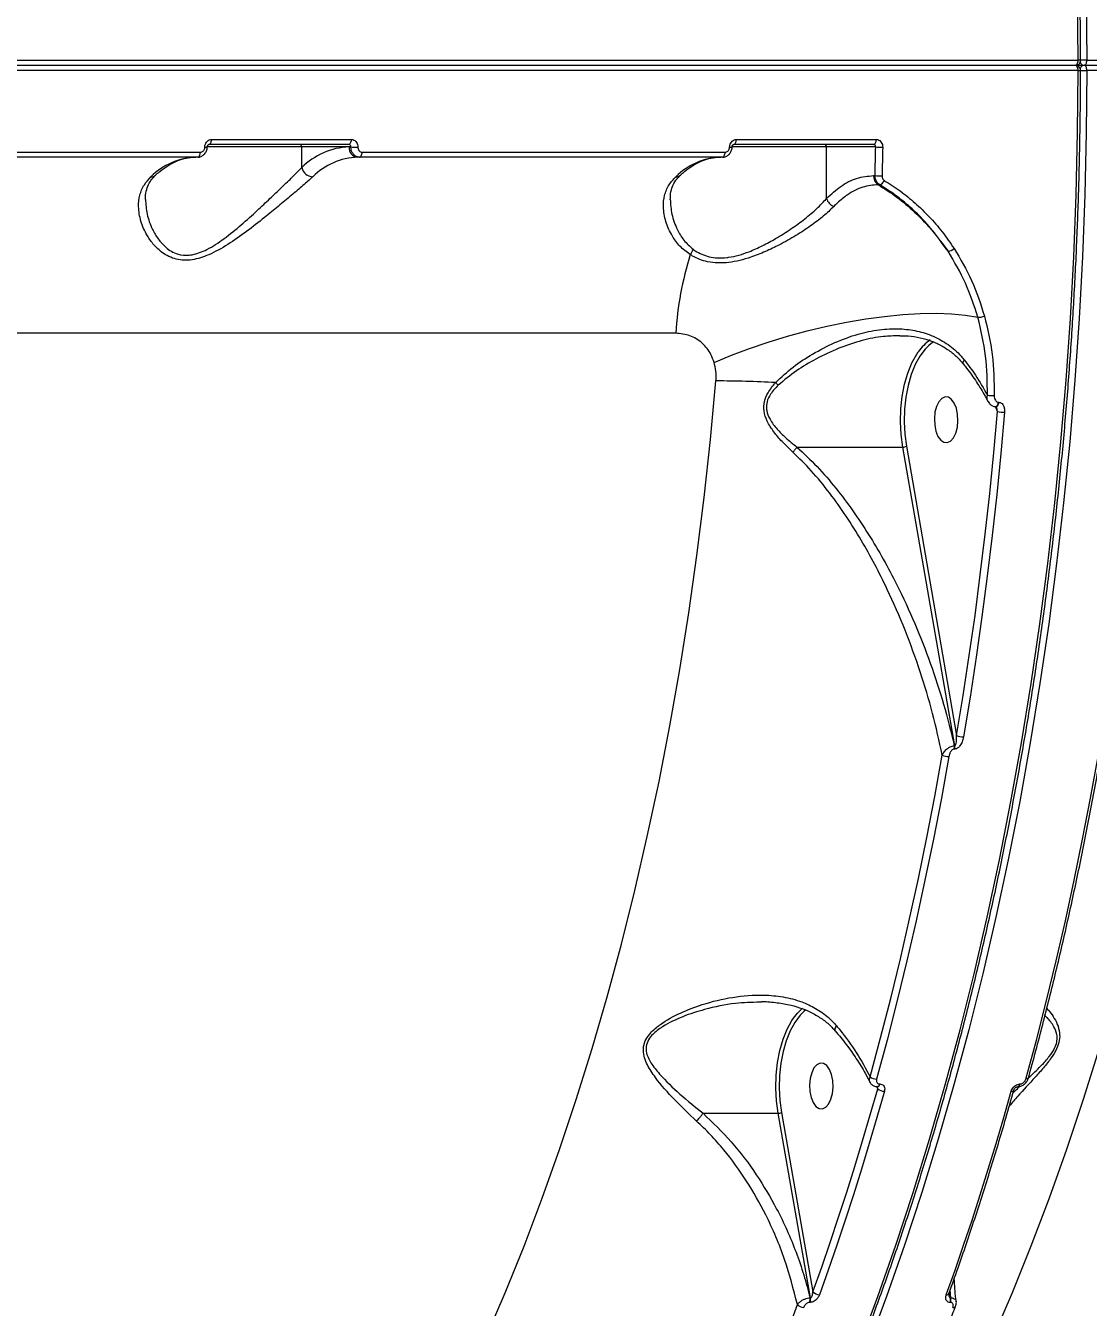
# Model space of a CAD drawing. Header units: millimetres. Extents: x -7735 to 7893, y -6545 to 6034.
# Drawn here: x 3726 to 3934.3, y 22.8 to 273.9 of the extents above; entities that cross this region are included whole.
import ezdxf

# ---------------------------------------------------------------- set-up
doc = ezdxf.new("R2010")
doc.units = ezdxf.units.MM
for name, color, linetype in [('DIKOM_ОБЪЕКТ', 7, 'Continuous'), ('DIKOM_РАЗМЕР_ЗОНА', 7, 'Continuous'), ('DIKOM_РАЗМЕР_ОБЪЕКТА', 7, 'Continuous')]:
    doc.layers.add(name, color=color, linetype=linetype)
doc.styles.add('style1', font='arial.ttf', dxfattribs={"width": 0.8})
doc.dimstyles.new('1-50', dxfattribs={"dimtxt": 300, "dimasz": 200, "dimexe": 100, "dimexo": 0, "dimgap": 100, "dimtad": 1, "dimtxsty": 'style1', "dimcen": 200, "dimclrd": 7, "dimclre": 7, "dimclrt": 7, "dimadec": 1, "dimazin": 2, "dimtfac": 1, "dimtmove": 0, "dimatfit": 2, "dimfxl": 0, "dimlwd": 25, "dimlwe": 18, "dimarcsym": 0})

# ---------------------------------------------------------------- blocks, each defined once
blk = doc.blocks.new('*D0')
at = {"layer": 'Defpoints', "color": 0, "transparency": 16777216}
for p in [(5893.22, 882.1), (-4595.74, 266.13), (5893.22, -5840.17)]:
    blk.add_point(p, dxfattribs=at)
at = {"layer": 'DIKOM_РАЗМЕР_ОБЪЕКТА', "color": 7, "lineweight": 18, "transparency": 16777216}
for p, q in [((5893.22, 882.1), (5893.22, -5940.17)), ((-4595.74, 266.13), (-4595.74, -5940.17))]:
    blk.add_line(p, q, dxfattribs=at)
at = {"layer": 'DIKOM_РАЗМЕР_ОБЪЕКТА', "color": 7, "lineweight": 25, "transparency": 16777216}
blk.add_line((-4395.74, -5840.17), (5693.22, -5840.17), dxfattribs=at)
at = {"layer": 'DIKOM_РАЗМЕР_ОБЪЕКТА', "color": 7, "transparency": 16777216}
for points in [[(-4395.74, -5806.84), (-4395.74, -5873.51), (-4595.74, -5840.17)], [(5693.22, -5806.84), (5693.22, -5873.51), (5893.22, -5840.17)]]:
    blk.add_solid(points, dxfattribs=at)
at = {"layer": 'DIKOM_РАЗМЕР_ОБЪЕКТА', "color": 7, "transparency": 16777216, "insert": (648.74, -5587), "char_height": 300, "attachment_point": 5, "style": 'style1'}
blk.add_mtext('10450', dxfattribs=at)
blk = doc.blocks.new('*D3')
at = {"layer": 'Defpoints', "color": 0, "transparency": 16777216}
for p in [(-6112.56, 266.13), (7893.22, 266.13), (7893.22, -6445.11)]:
    blk.add_point(p, dxfattribs=at)
at = {"layer": 'DIKOM_РАЗМЕР_ЗОНА', "color": 7, "lineweight": 18, "transparency": 16777216}
for p, q in [((-6112.56, 266.13), (-6112.56, -6545.11)), ((7893.22, 266.13), (7893.22, -6545.11))]:
    blk.add_line(p, q, dxfattribs=at)
at = {"layer": 'DIKOM_РАЗМЕР_ЗОНА', "color": 7, "lineweight": 25, "transparency": 16777216}
blk.add_line((-5912.56, -6445.11), (7693.22, -6445.11), dxfattribs=at)
at = {"layer": 'DIKOM_РАЗМЕР_ЗОНА', "color": 7, "transparency": 16777216}
for points in [[(-5912.56, -6411.77), (-5912.56, -6478.44), (-6112.56, -6445.11)], [(7693.22, -6411.77), (7693.22, -6478.44), (7893.22, -6445.11)]]:
    blk.add_solid(points, dxfattribs=at)
at = {"layer": 'DIKOM_РАЗМЕР_ЗОНА', "color": 7, "transparency": 16777216, "insert": (890.33, -6191.83), "char_height": 300, "attachment_point": 5, "style": 'style1'}
blk.add_mtext('13950', dxfattribs=at)

msp = doc.modelspace()

# ---------------------------------------------------------------- linework, layer by layer
at = {"layer": 'DIKOM_ОБЪЕКТ', "color": 7, "linetype": 'Continuous', "lineweight": 15}
for p, q in [((3517.446, 267.128), (3932.315, 267.128)), ((3934.029, 267.128), (4348.898, 267.128)), ((3516.931, 266.125), (3931.8, 266.125)), ((3932.315, 265.123), (3517.446, 265.123)), ((3931.8, 266.125), (3933.514, 266.125)), ((3933.514, 266.125), (4348.383, 266.125)), ((4348.898, 265.123), (3934.029, 265.123)), ((3762.467, 251.591), (3789.896, 251.591)), ((3865.327, 251.591), (3892.756, 251.591)), ((3689.13, 249.085), (3760.275, 249.085)), ((3780.153, 250.125), (3761.595, 250.125)), ((3789.381, 250.625), (3761.952, 250.625)), ((3780.153, 246.075), (3780.153, 250.125)), ((3789.422, 250.125), (3780.153, 250.125)), ((3789.782, 250.125), (3789.422, 250.125)), ((3791.99, 249.085), (3863.135, 249.085)), ((3883.013, 250.125), (3864.455, 250.125)), ((3892.241, 250.625), (3864.812, 250.625)), ((3883.013, 240.023), (3883.013, 250.125)), ((3892.642, 250.125), (3883.013, 250.125)), ((3759.761, 248.125), (3688.616, 248.125)), ((3791.476, 248.125), (3791.136, 248.125)), ((3862.621, 248.125), (3791.476, 248.125)), ((3892.204, 244.512), (3892.512, 244.512)), ((3893.427, 242.728), (3893.143, 242.728)), ((3853.446, 213.623), (3553.438, 213.623)), ((3897.396, 213.11), (3897.198, 213.102)), ((3916.526, 198.312), (3916.103, 199.285)), ((3916.694, 200.106), (3916.769, 200.106)), ((3877.204, 191.313), (3897.989, 191.313)), ((3908.156, 132.783), (3897.989, 191.313)), ((3898.661, 191.473), (3908.502, 134.825)), ((3908.052, 132.783), (3908.156, 132.783)), ((3908.156, 132.145), (3908.052, 132.145)), ((3870.26, 82.556), (3869.918, 82.54)), ((3878.981, 81.025), (3878.586, 80.701)), ((3893.048, 65.582), (3892.853, 66.028)), ((3892.986, 65.995), (3893.014, 65.995)), ((3893.439, 66.52), (3893.467, 66.52)), ((3920.444, 65.995), (3920.472, 65.995)), ((3920.897, 66.52), (3920.925, 66.52)), ((3858.809, 60.773), (3873.518, 60.773)), ((3879.859, 24.618), (3873.518, 60.773)), ((3874.19, 60.934), (3880.35, 25.814)), ((3907.095, 25.724), (3907.289, 24.618)), ((3907.377, 24.618), (3907.26, 26.189)), ((3879.792, 23.719), (3879.704, 23.719)), ((3879.771, 24.618), (3879.859, 24.618)), ((3907.31, 23.719), (3907.222, 23.719)), ((3907.289, 24.618), (3907.377, 24.618))]:
    msp.add_line(p, q, dxfattribs=at)
at = {"layer": 'DIKOM_ОБЪЕКТ', "color": 7, "linetype": 'Continuous', "lineweight": 15, "flags": 128}
for points in [[(3932.315, 267.128), (3932.209, 279.315)], [(3933.923, 279.315), (3934.029, 267.128)], [(3931.8, 266.125), (3931.9, 266.145), (3931.997, 266.202), (3932.086, 266.294), (3932.164, 266.419), (3932.228, 266.571), (3932.276, 266.744), (3932.305, 266.932), (3932.315, 267.128)], [(3933.514, 266.125), (3933.615, 266.145), (3933.711, 266.202), (3933.8, 266.294), (3933.879, 266.419), (3933.943, 266.571), (3933.99, 266.744), (3934.019, 266.932), (3934.029, 267.128)], [(3889.391, 15.006), (3893.071, 24.881), (3896.602, 34.959), (3899.981, 45.232), (3903.205, 55.691), (3906.271, 66.328), (3909.178, 77.132), (3911.921, 88.096), (3914.499, 99.21), (3916.91, 110.464), (3919.152, 121.849), (3921.223, 133.356), (3923.12, 144.975), (3924.844, 156.695), (3926.392, 168.508), (3927.762, 180.403), (3928.954, 192.371), (3929.966, 204.4), (3930.799, 216.481), (3931.45, 228.605), (3931.92, 240.759), (3932.209, 252.936), (3932.315, 265.123)], [(3934.029, 265.123), (3933.923, 252.936), (3933.635, 240.759), (3933.165, 228.605), (3932.513, 216.481), (3931.681, 204.4), (3930.668, 192.371), (3929.476, 180.403), (3928.106, 168.508), (3926.558, 156.695), (3924.835, 144.975), (3922.937, 133.356), (3920.866, 121.849), (3918.624, 110.464), (3916.213, 99.21), (3913.635, 88.096), (3910.892, 77.132), (3907.986, 66.328), (3904.92, 55.691), (3901.696, 45.232), (3898.317, 34.959), (3894.786, 24.881), (3891.106, 15.006)], [(3932.315, 265.123), (3932.305, 265.318), (3932.276, 265.506), (3932.228, 265.68), (3932.164, 265.832), (3932.086, 265.956), (3931.997, 266.049), (3931.9, 266.106), (3931.8, 266.125)], [(3934.029, 265.123), (3934.019, 265.318), (3933.99, 265.506), (3933.943, 265.68), (3933.879, 265.832), (3933.8, 265.956), (3933.711, 266.049), (3933.615, 266.106), (3933.514, 266.125)], [(3761.952, 250.625), (3762.05, 250.644), (3762.145, 250.698), (3762.233, 250.787), (3762.31, 250.906), (3762.374, 251.052), (3762.422, 251.219), (3762.454, 251.401), (3762.467, 251.591)], [(3789.381, 250.625), (3789.479, 250.644), (3789.574, 250.698), (3789.662, 250.787), (3789.739, 250.906), (3789.803, 251.052), (3789.852, 251.219), (3789.883, 251.401), (3789.896, 251.591)], [(3864.812, 250.625), (3864.91, 250.644), (3865.005, 250.698), (3865.092, 250.787), (3865.17, 250.906), (3865.234, 251.052), (3865.283, 251.219), (3865.314, 251.401), (3865.327, 251.591)], [(3892.241, 250.625), (3892.34, 250.644), (3892.434, 250.698), (3892.522, 250.787), (3892.599, 250.906), (3892.663, 251.052), (3892.712, 251.219), (3892.743, 251.401), (3892.756, 251.591)], [(3759.761, 248.125), (3759.858, 248.144), (3759.953, 248.198), (3760.04, 248.285), (3760.117, 248.404), (3760.181, 248.549), (3760.23, 248.715), (3760.262, 248.896), (3760.275, 249.085)], [(3791.476, 248.125), (3791.573, 248.144), (3791.668, 248.198), (3791.755, 248.285), (3791.832, 248.404), (3791.897, 248.549), (3791.945, 248.715), (3791.977, 248.896), (3791.99, 249.085)], [(3862.621, 248.125), (3862.719, 248.144), (3862.813, 248.198), (3862.9, 248.285), (3862.977, 248.404), (3863.041, 248.549), (3863.09, 248.715), (3863.122, 248.896), (3863.135, 249.085)], [(3892.512, 244.512), (3892.53, 245.214), (3892.548, 245.915), (3892.565, 246.617), (3892.582, 247.318), (3892.598, 248.02), (3892.613, 248.722), (3892.628, 249.423), (3892.642, 250.125)], [(3894.014, 250.087), (3893.999, 249.384), (3893.985, 248.68), (3893.969, 247.977), (3893.953, 247.273), (3893.937, 246.57), (3893.919, 245.867), (3893.902, 245.164), (3893.883, 244.461)], [(3860.98, 207.919), (3864.361, 209.326), (3867.909, 210.659), (3871.59, 211.904), (3875.367, 213.05), (3879.204, 214.085), (3883.061, 214.999), (3886.901, 215.782), (3890.687, 216.428), (3894.38, 216.93), (3897.944, 217.283), (3901.345, 217.483), (3904.548, 217.529), (3907.522, 217.419), (3910.238, 217.156), (3912.668, 216.741)], [(3903.056, 211.241), (3902.334, 210.521), (3901.294, 209.139), (3900.375, 207.465), (3899.598, 205.539), (3898.982, 203.405), (3898.54, 201.114), (3898.283, 198.719), (3898.218, 196.275), (3898.344, 193.841), (3898.661, 191.473)], [(3904, 211.939), (3903.47, 211.579), (3903.056, 211.241)], [(3897.989, 191.313), (3897.662, 193.756), (3897.531, 196.266), (3897.599, 198.786), (3897.864, 201.256), (3898.32, 203.618), (3898.956, 205.819), (3899.758, 207.805), (3900.706, 209.531), (3901.001, 209.971)], [(3816.173, 16.642), (3820.023, 25.58), (3823.73, 34.743), (3827.291, 44.12), (3830.704, 53.704), (3833.965, 63.486), (3837.07, 73.456), (3840.018, 83.605), (3842.804, 93.925), (3845.427, 104.404), (3847.884, 115.034), (3850.174, 125.804), (3852.293, 136.705), (3854.239, 147.727), (3856.012, 158.858), (3857.609, 170.09), (3859.029, 181.41), (3860.271, 192.81), (3861.332, 204.278)], [(3904.448, 194.416), (3904.856, 193.409), (3905.394, 192.666), (3906.017, 192.247), (3906.676, 192.186), (3907.317, 192.488), (3907.888, 193.129), (3908.344, 194.056), (3908.646, 195.194), (3908.771, 196.452), (3908.708, 197.727), (3908.463, 198.916), (3908.055, 199.923), (3907.518, 200.666), (3906.894, 201.085), (3906.235, 201.146), (3905.594, 200.844), (3905.023, 200.203), (3904.568, 199.276), (3904.266, 198.138), (3904.141, 196.88), (3904.203, 195.605), (3904.448, 194.416)], [(3916.187, 199.263), (3916.323, 199.3), (3916.457, 199.414), (3916.569, 199.597), (3916.651, 199.834), (3916.694, 200.106)], [(3908.502, 134.825), (3909.783, 142.617), (3910.985, 150.456), (3912.109, 158.34), (3913.153, 166.264), (3914.117, 174.227), (3915.001, 182.224), (3915.804, 190.254), (3916.526, 198.312)], [(3917.892, 198.15), (3917.168, 190.072), (3916.362, 182.024), (3915.477, 174.007), (3914.51, 166.026), (3913.464, 158.082), (3912.338, 150.18), (3911.132, 142.322), (3909.848, 134.511)], [(3891.553, 67.931), (3893.609, 75.552), (3895.583, 83.254), (3897.475, 91.034), (3899.286, 98.887), (3901.012, 106.81), (3902.654, 114.801), (3904.212, 122.855), (3905.684, 130.97)], [(3906.99, 130.671), (3905.515, 122.538), (3903.954, 114.466), (3902.308, 106.458), (3900.578, 98.517), (3898.764, 90.646), (3896.867, 82.85), (3894.889, 75.131), (3892.829, 67.492)], [(3922.075, 67.492), (3924.135, 75.131), (3926.114, 82.85), (3928.01, 90.646), (3929.824, 98.517), (3931.555, 106.458), (3933.201, 114.466), (3934.762, 122.538), (3936.237, 130.671)], [(3878.586, 80.701), (3877.864, 79.981), (3876.824, 78.599), (3875.905, 76.925), (3875.128, 74.999), (3874.511, 72.866), (3874.069, 70.575), (3873.812, 68.179), (3873.747, 65.736), (3873.873, 63.302), (3874.19, 60.934)], [(3876.53, 79.431), (3877.307, 80.415), (3878.283, 81.352)], [(3873.518, 60.773), (3873.191, 63.215), (3873.061, 65.725), (3873.128, 68.245), (3873.394, 70.715), (3873.849, 73.078), (3874.485, 75.278), (3875.287, 77.264), (3876.235, 78.99), (3876.53, 79.431)], [(3936.416, 73.456), (3933.31, 63.486), (3930.05, 53.704), (3926.637, 44.12), (3923.075, 34.743), (3919.368, 25.58), (3915.519, 16.642), (3911.53, 7.935), (3907.407, -0.531), (3903.154, -8.749), (3898.772, -16.711), (3894.268, -24.41), (3889.645, -31.839), (3884.907, -38.991), (3880.06, -45.859), (3875.107, -52.436), (3870.052, -58.717), (3864.902, -64.696), (3860.338, -69.656)], [(3879.978, 63.875), (3880.385, 62.868), (3880.923, 62.126), (3881.546, 61.707), (3882.205, 61.646), (3882.846, 61.948), (3883.418, 62.588), (3883.873, 63.515), (3884.175, 64.654), (3884.3, 65.911), (3884.237, 67.186), (3883.992, 68.375), (3883.584, 69.382), (3883.047, 70.125), (3882.423, 70.544), (3881.764, 70.605), (3881.123, 70.303), (3880.552, 69.663), (3880.097, 68.736), (3879.795, 67.597), (3879.67, 66.339), (3879.732, 65.064), (3879.978, 63.875)], [(3880.35, 25.814), (3882.061, 30.631), (3883.738, 35.494), (3885.379, 40.402), (3886.985, 45.353), (3888.555, 50.348), (3890.089, 55.386), (3891.587, 60.464), (3893.048, 65.582)], [(3922.585, 67.699), (3922.58, 67.685), (3922.537, 67.619), (3922.462, 67.565), (3922.357, 67.525), (3922.227, 67.5), (3922.075, 67.492)], [(3894.357, 65.104), (3892.893, 59.973), (3891.392, 54.883), (3889.854, 49.834), (3888.28, 44.827), (3886.67, 39.863), (3885.025, 34.943), (3883.345, 30.069), (3881.629, 25.24)], [(3906.487, 25.24), (3908.203, 30.069), (3909.883, 34.943), (3911.528, 39.863), (3913.138, 44.827), (3914.712, 49.834), (3916.249, 54.883), (3917.751, 59.973), (3919.215, 65.104)]]:
    msp.add_lwpolyline(points, dxfattribs=at)
at = {"layer": 'DIKOM_ОБЪЕКТ', "color": 7, "linetype": 'Continuous', "lineweight": 15}
for centre, radius, start, end in [((3931.8, 267.125), 1, 270, 0.07043), ((3932.469, 230.231), 36.897, 89.48614, 90.23921), ((3933.554, 266.993), 0.869, 196.88273, 267.35476), ((3934.013, -137.712), 404.84, 89.99771, 90.17172), ((3931.8, 265.125), 1, 16.56023, 90), ((3932.461, 305.279), 40.157, 269.79136, 270.48329), ((3933.993, 639.323), 374.2, 269.7954, 270.00552), ((3933.554, 265.258), 0.869, 92.64726, 163.11526), ((3931.8, 265.125), 1, 359.92957, 16.56023), ((3761.303, 252.531), 2.449, 266.48811, 277.86191), ((3779.686, 250.159), 0.468, 355.93056, 85.25515), ((3789.92, 236.356), 13.779, 92.07305, 135.13931), ((3791.29, 249.993), 1.874, 175.93821, 265.27029), ((3791.105, 273.002), 22.915, 266.68997, 270.12194), ((3864.162, 252.548), 2.465, 266.52197, 277.82591), ((3882.546, 250.158), 0.469, 355.95851, 85.2587), ((3893.965, 272.996), 22.909, 266.68954, 270.12238), ((3759.895, 235.013), 13.121, 92.07153, 135.14175), ((3791.61, 235.012), 13.122, 92.07173, 135.14042), ((3862.755, 235.012), 13.122, 92.07173, 135.14042), ((3750.63, 245.581), 1.314, 268.4399, 311.70137), ((3782.461, 246.638), 2.375, 193.71532, 266.34058), ((3853.49, 245.581), 1.314, 268.4399, 311.70137), ((3894.259, 244.455), 2.056, 178.40849, 237.13952), ((3893.835, 261.438), 16.977, 265.53049, 270.16415), ((3893.097, 243.987), 1.302, 284.68989, 341.13934), ((3885.435, 240.75), 2.528, 196.70234, 246.18841), ((3920.818, 209.162), 67.519, 162.88507, 176.21141), ((3854.061, 230.943), 2.936, 319.37095, 342.83516), ((3906.666, 231.569), 1.893, 274.7982, 314.91044), ((3912.806, 219.443), 2.706, 267.06874, 295.29737), ((3908.131, 205.211), 8.573, 124.12614, 146.26773), ((3860.905, -23.547), 227.825, 86.94608, 89.89246), ((3848.955, 179.604), 34.251, 44.10153, 45.31028), ((3915.495, 206.195), 4.796, 258.57848, 274.5477), ((3915.924, 200.029), 0.848, 295.62035, 5.19998), ((3917.847, 203.615), 5.465, 256.01409, 270.46785), ((3898.005, 192.741), 1.428, 269.35825, 297.37228), ((3909.816, 137.422), 2.911, 243.16364, 270.63102), ((3906.977, 133.617), 2.946, 243.96427, 270.26231), ((3906.186, 132.464), 1.893, 350.28945, 9.71055), ((3906.29, 132.464), 1.893, 350.28945, 9.71055), ((3892.832, 69.576), 2.084, 232.15673, 269.91323), ((3892.844, 66.575), 0.598, 284.14374, 354.69763), ((3892.879, 66.572), 0.59, 282.55094, 354.97545), ((3894.347, 67.105), 2.002, 229.5402, 270.30189), ((3919.308, 65.606), 0.511, 259.51822, 324.86703), ((3920.306, 66.573), 0.593, 283.12884, 354.87684), ((3920.33, 66.575), 0.597, 283.91774, 354.74528), ((3873.533, 62.191), 1.419, 269.37822, 297.58491), ((3881.635, 26.965), 1.725, 221.87883, 269.81211), ((3906.567, 25.754), 0.52, 261.13319, 327.464), ((3450.608, 177.49), 453.689, 330.98856, 340.13035), ((3878.55, 24.505), 1.752, 223.90534, 269.38784), ((3877.991, 24.298), 1.808, 341.29865, 10.18255), ((3878.081, 24.298), 1.807, 341.30278, 10.20862), ((3905.51, 24.298), 1.807, 341.30278, 10.20862), ((3905.597, 24.298), 1.808, 341.29865, 10.18255), ((3907.854, 23.274), 0.527, 261.65022, 327.17772)]:
    msp.add_arc(centre, radius, start, end, dxfattribs=at)
for points, knots in [([(3932.8, 267.127), (3932.793, 269.147), (3932.772, 275.006), (3932.614, 284.701), (3932.272, 296.2), (3931.765, 307.676), (3931.097, 319.121), (3930.266, 330.527), (3929.276, 341.883), (3928.124, 353.183), (3926.814, 364.418), (3925.345, 375.578), (3923.719, 386.657), (3921.937, 397.645), (3920, 408.534), (3917.909, 419.316), (3915.667, 429.983), (3913.275, 440.528), (3910.735, 450.941), (3908.048, 461.215), (3905.217, 471.343), (3902.243, 481.316), (3899.13, 491.129), (3895.878, 500.772), (3892.491, 510.238), (3888.972, 519.522), (3885.322, 528.615), (3881.544, 537.511), (3877.642, 546.203), (3873.618, 554.685), (3869.475, 562.95), (3865.216, 570.992), (3860.845, 578.805), (3856.364, 586.383), (3851.777, 593.721), (3847.087, 600.812), (3842.298, 607.651), (3837.414, 614.234), (3832.437, 620.555), (3827.372, 626.609), (3822.223, 632.392), (3816.993, 637.9), (3811.686, 643.127), (3806.306, 648.07), (3800.858, 652.726), (3795.346, 657.09), (3789.773, 661.16), (3784.143, 664.931), (3778.463, 668.406), (3772.734, 671.558), (3768.115, 673.896), (3765.394, 675.073), (3764.612, 675.412)], [0, 0, 0, 0, 0.010755, 0.031188, 0.0516215, 0.072055, 0.0924886, 0.1129222, 0.1333561, 0.15379, 0.1742241, 0.1946586, 0.2150931, 0.2355279, 0.2559631, 0.2763985, 0.2968344, 0.3172704, 0.337707, 0.358144, 0.3785814, 0.3990193, 0.4194576, 0.4398964, 0.460336, 0.4807759, 0.5012165, 0.5216576, 0.5420995, 0.5625418, 0.5829848, 0.6034283, 0.6238724, 0.644317, 0.6647621, 0.6852074, 0.705653, 0.7260987, 0.7465444, 0.7669897, 0.7874344, 0.807878, 0.8283206, 0.8487614, 0.8692003, 0.8896364, 0.9100692, 0.9304985, 0.9509233, 0.9713432, 0.9917581, 1, 1, 1, 1]), ([(3764.476, -143.228), (3765.034, -142.99), (3767.531, -141.925), (3771.928, -139.724), (3777.661, -136.62), (3783.344, -133.188), (3788.978, -129.462), (3794.557, -125.436), (3800.076, -121.116), (3805.531, -116.503), (3810.919, -111.602), (3816.236, -106.417), (3821.476, -100.951), (3826.636, -95.208), (3831.713, -89.193), (3836.702, -82.912), (3841.599, -76.367), (3846.402, -69.565), (3851.106, -62.51), (3855.708, -55.208), (3860.204, -47.664), (3864.591, -39.885), (3868.867, -31.876), (3873.026, -23.643), (3877.068, -15.192), (3880.988, -6.529), (3884.784, 2.338), (3888.452, 11.403), (3891.991, 20.66), (3895.397, 30.101), (3898.669, 39.719), (3901.802, 49.507), (3904.796, 59.458), (3907.648, 69.564), (3910.356, 79.818), (3912.918, 90.212), (3915.331, 100.738), (3917.595, 111.388), (3919.708, 122.154), (3921.666, 133.029), (3923.472, 144.003), (3925.12, 155.069), (3926.612, 166.218), (3927.945, 177.443), (3929.12, 188.734), (3930.134, 200.083), (3930.987, 211.482), (3931.679, 222.922), (3932.209, 234.394), (3932.574, 245.89), (3932.763, 256.137), (3932.789, 262.55), (3932.8, 265.124)], [0, 0, 0, 0, 0.0058768, 0.0262676, 0.0466644, 0.067067, 0.0874749, 0.1078876, 0.128305, 0.148726, 0.1691503, 0.1895772, 0.2100064, 0.2304375, 0.2508696, 0.271303, 0.2917369, 0.3121714, 0.332606, 0.3530406, 0.3734749, 0.393909, 0.4143429, 0.4347759, 0.4552087, 0.4756411, 0.4960729, 0.516504, 0.5369346, 0.5573646, 0.5777942, 0.5982231, 0.6186517, 0.6390796, 0.6595072, 0.6799344, 0.700361, 0.7207873, 0.7412133, 0.7616388, 0.7820642, 0.8024891, 0.8229139, 0.8433384, 0.8637627, 0.8841868, 0.9046108, 0.9250347, 0.9454585, 0.9658821, 0.9863058, 1, 1, 1, 1]), ([(3761.153, 250.087), (3761.161, 250.198), (3761.182, 250.478), (3761.344, 250.901), (3761.642, 251.282), (3762.032, 251.541), (3762.322, 251.574), (3762.467, 251.591)], [0, 0, 0, 0, 0.1418337, 0.3566896, 0.5713514, 0.7856887, 1, 1, 1, 1]), ([(3789.896, 251.591), (3789.99, 251.583), (3790.229, 251.565), (3790.587, 251.385), (3790.907, 251.045), (3791.121, 250.594), (3791.142, 250.256), (3791.153, 250.087)], [0, 0, 0, 0, 0.1406422, 0.3551237, 0.5699021, 0.7848835, 1, 1, 1, 1]), ([(3864.013, 250.087), (3864.021, 250.198), (3864.042, 250.478), (3864.205, 250.9), (3864.502, 251.282), (3864.892, 251.541), (3865.182, 251.574), (3865.327, 251.591)], [0, 0, 0, 0, 0.1418396, 0.3567476, 0.5713428, 0.7857659, 1, 1, 1, 1]), ([(3892.756, 251.591), (3892.85, 251.583), (3893.089, 251.565), (3893.447, 251.385), (3893.767, 251.045), (3893.981, 250.594), (3894.003, 250.256), (3894.014, 250.087)], [0, 0, 0, 0, 0.1406339, 0.3551275, 0.5698931, 0.7849022, 1, 1, 1, 1]), ([(3759.794, 248.144), (3759.846, 248.14), (3760.117, 248.117), (3760.599, 248.303), (3761.145, 248.715), (3761.506, 249.327), (3761.667, 249.829), (3761.633, 250.091), (3761.631, 250.107)], [0, 0, 0, 0, 0.0530898, 0.2781788, 0.5037515, 0.737534, 0.9841298, 1, 1, 1, 1]), ([(3760.275, 249.085), (3760.372, 249.096), (3760.565, 249.118), (3760.825, 249.291), (3761.024, 249.545), (3761.133, 249.827), (3761.147, 250.013), (3761.153, 250.087)], [0, 0, 0, 0, 0.2142065, 0.4286083, 0.6431704, 0.8580666, 1, 1, 1, 1]), ([(3761.642, 250.105), (3761.642, 250.136), (3761.642, 250.222), (3761.682, 250.36), (3761.751, 250.49), (3761.832, 250.578), (3761.912, 250.623), (3761.938, 250.627), (3761.954, 250.625), (3761.955, 250.625)], [0, 0, 0, 0, 0.0835413, 0.2335026, 0.3871872, 0.5495828, 0.7301835, 0.9908112, 1, 1, 1, 1]), ([(3789.782, 250.125), (3789.78, 250.182), (3789.777, 250.294), (3789.712, 250.444), (3789.609, 250.557), (3789.492, 250.617), (3789.413, 250.623), (3789.381, 250.625)], [0, 0, 0, 0, 0.2154811, 0.4306723, 0.6452782, 0.8595185, 1, 1, 1, 1]), ([(3791.476, 248.125), (3791.35, 248.135), (3791.032, 248.159), (3790.553, 248.398), (3790.122, 248.851), (3789.832, 249.45), (3789.798, 249.9), (3789.782, 250.125)], [0, 0, 0, 0, 0.1407387, 0.3554572, 0.5702849, 0.7851458, 1, 1, 1, 1]), ([(3791.153, 250.087), (3791.161, 249.974), (3791.175, 249.749), (3791.317, 249.448), (3791.53, 249.222), (3791.769, 249.102), (3791.927, 249.09), (3791.99, 249.085)], [0, 0, 0, 0, 0.2151648, 0.4301489, 0.6450048, 0.8595357, 1, 1, 1, 1]), ([(3862.654, 248.144), (3862.706, 248.14), (3862.977, 248.117), (3863.459, 248.303), (3864.005, 248.715), (3864.366, 249.327), (3864.526, 249.829), (3864.493, 250.091), (3864.491, 250.107)], [0, 0, 0, 0, 0.0530931, 0.2781226, 0.50377, 0.7375254, 0.984138, 1, 1, 1, 1]), ([(3863.135, 249.085), (3863.232, 249.096), (3863.425, 249.118), (3863.685, 249.291), (3863.884, 249.545), (3863.993, 249.827), (3864.007, 250.013), (3864.013, 250.087)], [0, 0, 0, 0, 0.2143028, 0.4285942, 0.6431616, 0.8580631, 1, 1, 1, 1]), ([(3864.502, 250.105), (3864.502, 250.136), (3864.502, 250.222), (3864.542, 250.36), (3864.611, 250.49), (3864.692, 250.578), (3864.772, 250.623), (3864.8, 250.627), (3864.814, 250.625), (3864.814, 250.625)], [0, 0, 0, 0, 0.0835348, 0.2335366, 0.3872093, 0.5495011, 0.7300879, 0.9907381, 1, 1, 1, 1]), ([(3892.642, 250.125), (3892.64, 250.182), (3892.637, 250.294), (3892.572, 250.444), (3892.469, 250.557), (3892.352, 250.617), (3892.273, 250.623), (3892.241, 250.625)], [0, 0, 0, 0, 0.215474, 0.4305805, 0.6453351, 0.859541, 1, 1, 1, 1]), ([(3751.507, 244.604), (3751.776, 244.843), (3752.562, 245.54), (3753.89, 246.479), (3755.487, 247.324), (3757.104, 247.878), (3758.416, 248.102), (3759.191, 248.12), (3759.421, 248.125)], [0, 0, 0, 0, 0.1033931, 0.3019121, 0.5017445, 0.7047509, 0.9124574, 1, 1, 1, 1]), ([(3854.367, 244.604), (3854.636, 244.843), (3855.422, 245.54), (3856.75, 246.479), (3858.347, 247.324), (3859.964, 247.878), (3861.276, 248.102), (3862.051, 248.12), (3862.281, 248.125)], [0, 0, 0, 0, 0.1033925, 0.3019101, 0.5017413, 0.7047526, 0.9124579, 1, 1, 1, 1]), ([(3782.309, 244.268), (3781.691, 243.712), (3780.455, 242.601), (3778.123, 240.624), (3775.582, 238.502), (3772.654, 236.126), (3769.366, 233.545), (3765.729, 230.987), (3762.148, 228.952), (3759.189, 228), (3757.058, 227.882), (3755.512, 228.094), (3754.096, 228.617), (3752.572, 229.538), (3751.107, 230.917), (3749.625, 233.018), (3748.515, 235.571), (3748.069, 238.289), (3748.335, 240.697), (3749.12, 242.686), (3750.13, 243.769), (3750.594, 244.268)], [0, 0, 0, 0, 0.0554753, 0.1110228, 0.1664971, 0.2220073, 0.2900221, 0.3579637, 0.4226766, 0.4774051, 0.5052454, 0.5330938, 0.562711, 0.5923742, 0.6404293, 0.6885822, 0.7603252, 0.8320615, 0.8909993, 0.9498665, 1, 1, 1, 1]), ([(3749.523, 239.837), (3749.518, 239.887), (3749.471, 240.463), (3749.65, 241.456), (3750.065, 242.733), (3750.678, 243.765), (3751.259, 244.341), (3751.519, 244.6)], [0, 0, 0, 0, 0.026094, 0.2985445, 0.570515, 0.8073998, 1, 1, 1, 1]), ([(3749.523, 239.837), (3749.584, 238.879), (3749.707, 236.927), (3750.673, 234.284), (3751.947, 232.075), (3753.229, 230.626), (3754.583, 229.648), (3756.065, 228.996), (3757.505, 228.853), (3758.952, 229.045), (3760.14, 229.375), (3762.277, 230.319), (3765.049, 232.164), (3768.318, 234.837), (3771.29, 237.537), (3773.949, 240.022), (3776.271, 242.244), (3778.417, 244.317), (3779.575, 245.489), (3780.153, 246.075)], [0, 0, 0, 0, 0.0848992, 0.1730653, 0.2309173, 0.2886275, 0.3230671, 0.3574263, 0.4073205, 0.4206132, 0.4522229, 0.4839027, 0.5607561, 0.6437095, 0.7267744, 0.7952569, 0.863697, 0.9318937, 1, 1, 1, 1]), ([(3856.289, 229.032), (3855.582, 229.554), (3854.165, 230.601), (3852.57, 232.877), (3851.395, 235.492), (3850.933, 238.217), (3851.179, 240.634), (3851.956, 242.652), (3852.978, 243.754), (3853.454, 244.268)], [0, 0, 0, 0, 0.1281516, 0.2567396, 0.4268175, 0.5968776, 0.7373114, 0.8775725, 1, 1, 1, 1]), ([(3852.394, 239.784), (3852.4, 240.197), (3852.415, 241.114), (3852.77, 242.384), (3853.398, 243.529), (3853.949, 244.26), (3854.344, 244.573), (3854.377, 244.6)], [0, 0, 0, 0, 0.2204966, 0.4894623, 0.7558634, 0.9789938, 1, 1, 1, 1]), ([(3883.013, 240.023), (3883.928, 240.869), (3885.812, 242.612), (3888.924, 244.186), (3891.1, 244.403), (3892.204, 244.512)], [0, 0, 0, 0, 0.317514, 0.6539178, 1, 1, 1, 1]), ([(3893.427, 242.728), (3893.383, 242.756), (3893.171, 242.891), (3892.848, 243.239), (3892.56, 243.836), (3892.528, 244.287), (3892.512, 244.512)], [0, 0, 0, 0, 0.0806307, 0.3870213, 0.6935654, 1, 1, 1, 1]), ([(3893.883, 244.461), (3893.89, 244.348), (3893.903, 244.122), (3894.043, 243.823), (3894.202, 243.648), (3894.307, 243.581), (3894.329, 243.567)], [0, 0, 0, 0, 0.3066961, 0.6132772, 0.9194867, 1, 1, 1, 1]), ([(3893.143, 242.728), (3892.122, 242.632), (3890.05, 242.437), (3887.373, 241.03), (3885.511, 239.548), (3884.659, 238.685), (3884.414, 238.437)], [0, 0, 0, 0, 0.3362351, 0.6822346, 0.9087887, 1, 1, 1, 1]), ([(3893.143, 242.728), (3894.381, 241.937), (3896.868, 240.347), (3900.404, 237.329), (3903.804, 233.829), (3905.813, 231.07), (3906.824, 229.682)], [0, 0, 0, 0, 0.2373873, 0.4771585, 0.7370129, 1, 1, 1, 1]), ([(3906.824, 229.682), (3905.336, 231.743), (3903.082, 234.866), (3899.443, 238.359), (3896.531, 240.749), (3894.452, 242.075), (3893.427, 242.728)], [0, 0, 0, 0, 0.3951657, 0.598673, 0.8021786, 1, 1, 1, 1]), ([(3894.329, 243.567), (3895.374, 242.898), (3897.465, 241.561), (3900.388, 239.173), (3903.148, 236.498), (3905.725, 233.534), (3907.243, 231.33), (3908.002, 230.228)], [0, 0, 0, 0, 0.1976808, 0.3953862, 0.5930912, 0.7965446, 1, 1, 1, 1]), ([(3852.372, 239.85), (3852.44, 238.875), (3852.576, 236.895), (3853.593, 234.161), (3854.965, 231.769), (3856.226, 230.646), (3856.866, 230.077)], [0, 0, 0, 0, 0.2831012, 0.5754391, 0.7847475, 1, 1, 1, 1]), ([(3856.866, 230.077), (3857.007, 229.979), (3857.909, 229.351), (3859.478, 228.643), (3861.666, 228.339), (3862.982, 228.385), (3864.368, 228.565), (3865.831, 228.888), (3868.081, 229.655), (3870.516, 230.754), (3873.292, 232.275), (3876.096, 234.056), (3878.808, 236.051), (3881.196, 238.063), (3882.408, 239.37), (3883.013, 240.023)], [0, 0, 0, 0, 0.0201009, 0.1287308, 0.1863553, 0.2439904, 0.2548501, 0.3176644, 0.3805795, 0.4675409, 0.5546219, 0.6653695, 0.7761656, 0.8880924, 1, 1, 1, 1]), ([(3884.414, 238.437), (3883.771, 237.813), (3882.484, 236.566), (3879.935, 234.645), (3877.033, 232.742), (3874.026, 231.046), (3871.048, 229.606), (3868.428, 228.569), (3866.01, 227.855), (3863.83, 227.442), (3861.693, 227.345), (3859.202, 227.64), (3857.439, 228.334), (3856.443, 228.938), (3856.289, 229.032)], [0, 0, 0, 0, 0.1101023, 0.2202159, 0.3292863, 0.4383119, 0.5249639, 0.6115168, 0.6753401, 0.7390994, 0.8039936, 0.8688867, 0.9797286, 1, 1, 1, 1]), ([(3912.668, 216.741), (3911.936, 219.013), (3910.456, 223.61), (3908.044, 227.643), (3906.824, 229.682)], [0, 0, 0, 0, 0.4941595, 1, 1, 1, 1]), ([(3908.002, 230.228), (3909.22, 228.192), (3911.684, 224.071), (3913.197, 219.373), (3913.962, 216.997)], [0, 0, 0, 0, 0.4941788, 1, 1, 1, 1]), ([(3914.546, 201.494), (3914.516, 204.065), (3914.456, 209.272), (3913.269, 214.231), (3912.668, 216.741)], [0, 0, 0, 0, 0.4937685, 1, 1, 1, 1]), ([(3913.962, 216.997), (3914.562, 214.495), (3915.778, 209.429), (3915.843, 204.108), (3915.875, 201.415)], [0, 0, 0, 0, 0.4937618, 1, 1, 1, 1]), ([(3860.98, 207.919), (3860.792, 208.439), (3860.265, 209.893), (3858.689, 211.818), (3856.271, 213.334), (3854.394, 213.526), (3853.446, 213.623)], [0, 0, 0, 0, 0.1529542, 0.4283698, 0.7114273, 1, 1, 1, 1]), ([(3873.042, 203.955), (3874.153, 205.002), (3876.376, 207.099), (3880.358, 209.656), (3884.625, 211.884), (3889.03, 213.488), (3893.32, 214.397), (3897.207, 214.598), (3900.766, 214.147), (3903.962, 213.144), (3906.885, 211.497), (3908.854, 209.783), (3909.804, 208.639), (3910.017, 208.382)], [0, 0, 0, 0, 0.1039352, 0.2080544, 0.3213672, 0.4346122, 0.5351355, 0.6355723, 0.7202636, 0.8048973, 0.8901564, 0.9753361, 1, 1, 1, 1]), ([(3897.198, 213.102), (3896.198, 213.091), (3893.814, 213.063), (3889.849, 212.229), (3885.381, 210.759), (3881.059, 208.706), (3877.013, 206.333), (3874.712, 204.411), (3873.551, 203.441)], [0, 0, 0, 0, 0.1201934, 0.2866898, 0.4714186, 0.660434, 0.8286495, 1, 1, 1, 1]), ([(3897.392, 213.13), (3897.925, 213.128), (3899.275, 213.123), (3901.351, 212.778), (3903.569, 212.142), (3905.596, 211.214), (3907.414, 210.013), (3908.846, 208.794), (3909.575, 207.874), (3909.846, 207.533)], [0, 0, 0, 0, 0.1099324, 0.2787572, 0.4441597, 0.6031254, 0.758567, 0.9104342, 1, 1, 1, 1]), ([(3861.332, 204.278), (3861.337, 204.336), (3861.387, 204.976), (3861.382, 206.23), (3861.116, 207.349), (3860.98, 207.919)], [0, 0, 0, 0, 0.0468104, 0.51427114, 1, 1, 1, 1]), ([(3909.893, 207.57), (3909.855, 207.619), (3909.764, 207.736), (3909.829, 208.024), (3909.943, 208.261), (3910.007, 208.366), (3910.017, 208.382)], [0, 0, 0, 0, 0.2985653, 0.7072347, 0.9545726, 1, 1, 1, 1]), ([(3909.846, 207.557), (3910.054, 207.303), (3910.992, 206.157), (3912.423, 204.055), (3913.812, 201.869), (3914.458, 200.598), (3914.629, 200.261)], [0, 0, 0, 0, 0.1077331, 0.485356, 0.8633665, 1, 1, 1, 1]), ([(3910.017, 208.382), (3910.759, 207.397), (3912.459, 205.14), (3913.794, 202.808), (3914.546, 201.494)], [0, 0, 0, 0, 0.4365698, 1, 1, 1, 1]), ([(3876.418, 190.313), (3875.694, 190.995), (3874.364, 192.25), (3872.641, 194.264), (3871.36, 196.234), (3870.661, 198.286), (3870.747, 200.257), (3871.563, 202.204), (3872.503, 203.316), (3873.042, 203.955)], [0, 0, 0, 0, 0.1839998, 0.3384143, 0.4956189, 0.6241626, 0.7374496, 0.8492043, 1, 1, 1, 1]), ([(3873.551, 203.441), (3873.005, 202.882), (3872.07, 201.924), (3871.285, 200.289), (3871.188, 199.168), (3871.337, 198), (3871.937, 196.559), (3873.27, 194.813), (3875.081, 193.038), (3876.454, 191.923), (3877.204, 191.313)], [0, 0, 0, 0, 0.15040107, 0.25791189, 0.34207399, 0.36555645, 0.49050006, 0.64880961, 0.80793013, 1, 1, 1, 1]), ([(3914.668, 200.283), (3914.646, 200.316), (3914.519, 200.498), (3914.464, 200.923), (3914.52, 201.315), (3914.546, 201.494)], [0, 0, 0, 0, 0.1046733, 0.5904451, 1, 1, 1, 1]), ([(3915.875, 201.415), (3915.883, 201.249), (3915.898, 200.92), (3916.06, 200.514), (3916.283, 200.248), (3916.5, 200.123), (3916.639, 200.111), (3916.694, 200.106)], [0, 0, 0, 0, 0.2717932, 0.5388301, 0.7375812, 0.8966133, 1, 1, 1, 1]), ([(3914.686, 200.269), (3914.757, 200.13), (3914.924, 199.804), (3915.375, 199.457), (3915.836, 199.259), (3916.11, 199.282), (3916.186, 199.289)], [0, 0, 0, 0, 0.2433953, 0.5722558, 0.8812563, 1, 1, 1, 1]), ([(3916.193, 199.277), (3916.191, 199.279), (3916.183, 199.283), (3916.22, 199.249), (3916.265, 199.185), (3916.286, 199.127), (3916.291, 199.112)], [0, 0, 0, 0, 0.1288267, 0.4928124, 0.8746301, 1, 1, 1, 1]), ([(3916.526, 198.312), (3916.5, 198.448), (3916.447, 198.718), (3916.343, 198.981), (3916.291, 199.112)], [0, 0, 0, 0, 0.5019128, 1, 1, 1, 1]), ([(3916.769, 200.106), (3916.887, 200.091), (3917.123, 200.061), (3917.451, 199.816), (3917.739, 199.39), (3917.907, 198.798), (3917.897, 198.355), (3917.892, 198.15)], [0, 0, 0, 0, 0.15234693, 0.30405852, 0.50804645, 0.77325173, 1, 1, 1, 1]), ([(3876.418, 190.313), (3876.445, 190.344), (3876.591, 190.509), (3876.878, 190.856), (3877.084, 191.149), (3877.198, 191.311)], [0, 0, 0, 0, 0.092774, 0.4977371, 1, 1, 1, 1]), ([(3877.204, 191.313), (3877.203, 191.313), (3877.201, 191.313), (3877.199, 191.312), (3877.198, 191.311), (3877.198, 191.311)], [0, 0, 0, 0, 0.4183284, 0.7784231, 1, 1, 1, 1]), ([(3877.198, 191.311), (3878.54, 190.063), (3881.24, 187.552), (3884.862, 183.307), (3888.217, 178.851), (3891.303, 174.19), (3894.166, 169.356), (3897.241, 163.553), (3900.386, 156.771), (3903.444, 148.936), (3906.072, 140.931), (3907.392, 135.499), (3908.052, 132.783)], [0, 0, 0, 0, 0.0822794, 0.1655612, 0.2475149, 0.3294882, 0.4129245, 0.4963672, 0.6209036, 0.745452, 0.8727283, 1, 1, 1, 1]), ([(3905.684, 130.97), (3905.088, 133.699), (3903.897, 139.158), (3901.437, 147.33), (3898.495, 155.452), (3894.717, 164.12), (3890.793, 171.569), (3886.906, 177.79), (3883.649, 182.362), (3880.197, 186.617), (3877.629, 189.129), (3876.418, 190.313)], [0, 0, 0, 0, 0.1269761, 0.253956, 0.3836718, 0.513376, 0.6746739, 0.7565607, 0.8384274, 0.9238203, 1, 1, 1, 1]), ([(3908.156, 132.783), (3908.171, 132.786), (3908.203, 132.791), (3908.256, 132.836), (3908.347, 132.98), (3908.519, 133.641), (3908.509, 134.294), (3908.502, 134.825)], [0, 0, 0, 0, 0.0232493, 0.0519518, 0.1042188, 0.273379, 1, 1, 1, 1]), ([(3909.848, 134.511), (3909.777, 134.2), (3909.64, 133.604), (3909.248, 132.87), (3908.836, 132.419), (3908.479, 132.188), (3908.264, 132.159), (3908.156, 132.145)], [0, 0, 0, 0, 0.3089077, 0.5923359, 0.76974, 0.8845086, 1, 1, 1, 1]), ([(3905.684, 130.97), (3905.809, 131.205), (3906.056, 131.668), (3906.631, 132.225), (3907.179, 132.562), (3907.644, 132.741), (3907.913, 132.769), (3908.052, 132.783)], [0, 0, 0, 0, 0.2736221, 0.5372357, 0.7207521, 0.8565451, 1, 1, 1, 1]), ([(3908.052, 132.145), (3907.982, 132.136), (3907.844, 132.118), (3907.617, 131.972), (3907.362, 131.69), (3907.121, 131.234), (3907.036, 130.865), (3906.99, 130.671)], [0, 0, 0, 0, 0.1189428, 0.2374028, 0.4122758, 0.6910022, 1, 1, 1, 1]), ([(3922.585, 67.699), (3923.073, 69.484), (3924.49, 74.661), (3926.723, 83.341), (3929.236, 93.779), (3931.599, 104.349), (3933.81, 115.04), (3935.501, 123.881), (3936.44, 129.166), (3936.734, 130.82)], [0, 0, 0, 0, 0.0879825, 0.2551493, 0.4223171, 0.5894811, 0.7566429, 0.9238006, 1, 1, 1, 1]), ([(3857.525, 59.269), (3856.073, 60.64), (3853.132, 63.42), (3849.916, 67.055), (3848.069, 69.835), (3847.307, 71.631), (3847.028, 73.086), (3847.254, 74.612), (3848.183, 76.278), (3849.397, 77.416), (3851.467, 78.959), (3854.366, 80.525), (3859.111, 82.341), (3864.624, 83.671), (3869.979, 84.089), (3874.533, 83.671), (3877.951, 82.788), (3880.937, 81.397), (3883.227, 79.797), (3884.445, 78.48), (3884.955, 77.927)], [0, 0, 0, 0, 0.0952099, 0.1929568, 0.2447999, 0.2710696, 0.2981696, 0.3242897, 0.3503874, 0.3910745, 0.4019419, 0.4719633, 0.5438068, 0.6393952, 0.7378505, 0.7988523, 0.8613653, 0.9113738, 0.9628375, 1, 1, 1, 1]), ([(3869.918, 82.54), (3868.326, 82.512), (3864.703, 82.449), (3859.637, 81.323), (3854.834, 79.815), (3851.929, 78.42), (3849.836, 77.045), (3848.641, 76.06), (3847.729, 74.558), (3847.569, 73.227), (3847.875, 72.012), (3848.285, 71.201), (3849.021, 69.987), (3850.801, 67.798), (3854.19, 64.513), (3857.269, 62.02), (3858.809, 60.773)], [0, 0, 0, 0, 0.1084065, 0.2467363, 0.3466579, 0.4462006, 0.4610764, 0.515503, 0.5491786, 0.5827202, 0.6148743, 0.6472352, 0.6541094, 0.7260615, 0.8629791, 1, 1, 1, 1]), ([(3870.252, 82.655), (3870.309, 82.657), (3871.353, 82.69), (3873.312, 82.481), (3875.937, 82.029), (3878.306, 81.314), (3880.43, 80.373), (3882.364, 79.149), (3883.785, 78.003), (3884.462, 77.182), (3884.666, 76.933)], [0, 0, 0, 0, 0.0102704, 0.1881818, 0.358796, 0.5021464, 0.6529415, 0.7995428, 0.9394543, 1, 1, 1, 1]), ([(3926.169, 81.305), (3926.281, 81.198), (3926.701, 80.795), (3927.451, 79.758), (3928.246, 78.333), (3928.728, 76.763), (3928.715, 75.098), (3928.147, 73.36), (3927.006, 71.514), (3925.52, 69.668), (3923.288, 67.164), (3920.944, 64.685), (3919.387, 62.849), (3918.836, 62.199)], [0, 0, 0, 0, 0.03783478, 0.14130655, 0.24459113, 0.33563163, 0.40045799, 0.46622519, 0.53957296, 0.62573585, 0.71423447, 0.89898206, 1, 1, 1, 1]), ([(3884.955, 77.927), (3884.941, 77.907), (3884.829, 77.746), (3884.671, 77.451), (3884.593, 77.128), (3884.677, 77.019), (3884.714, 76.971)], [0, 0, 0, 0, 0.04645392, 0.37506074, 0.72866451, 1, 1, 1, 1]), ([(3884.955, 77.927), (3885.18, 77.654), (3886.589, 75.938), (3889.007, 72.629), (3890.693, 69.517), (3891.553, 67.931)], [0, 0, 0, 0, 0.0849838, 0.5334624, 1, 1, 1, 1]), ([(3922.532, 67.627), (3922.839, 67.921), (3923.677, 68.723), (3925.113, 70.115), (3926.597, 71.754), (3927.696, 73.344), (3928.085, 74.416), (3928.251, 75.355), (3928.189, 76.491), (3927.479, 78.021), (3926.613, 79.21), (3925.966, 79.755), (3925.804, 79.89)], [0, 0, 0, 0, 0.0730571, 0.1995625, 0.3254275, 0.4265713, 0.5006395, 0.5152586, 0.6039299, 0.7331124, 0.9334252, 1, 1, 1, 1]), ([(3884.695, 76.965), (3885.435, 76.07), (3886.926, 74.269), (3888.875, 71.479), (3890.421, 69.006), (3891.197, 67.466), (3891.493, 66.88)], [0, 0, 0, 0, 0.2735334, 0.5505738, 0.8287938, 1, 1, 1, 1]), ([(3891.522, 66.891), (3891.47, 67.044), (3891.363, 67.354), (3891.489, 67.737), (3891.553, 67.931)], [0, 0, 0, 0, 0.4929913, 1, 1, 1, 1]), ([(3891.541, 66.892), (3891.556, 66.846), (3891.638, 66.611), (3891.995, 66.285), (3892.493, 66.017), (3892.851, 66.019), (3892.989, 66.02)], [0, 0, 0, 0, 0.0805585, 0.4166087, 0.774365, 1, 1, 1, 1]), ([(3892.829, 67.492), (3892.808, 67.378), (3892.766, 67.148), (3892.851, 66.844), (3893.036, 66.624), (3893.254, 66.529), (3893.396, 66.522), (3893.439, 66.52)], [0, 0, 0, 0, 0.2336518, 0.467352, 0.6955812, 0.9086845, 1, 1, 1, 1]), ([(3893.048, 65.582), (3893.045, 65.673), (3893.039, 65.836), (3892.981, 65.985), (3892.955, 66.051)], [0, 0, 0, 0, 0.5532414, 1, 1, 1, 1]), ([(3893.467, 66.52), (3893.531, 66.517), (3893.74, 66.506), (3894.057, 66.37), (3894.328, 66.051), (3894.451, 65.607), (3894.389, 65.271), (3894.357, 65.104)], [0, 0, 0, 0, 0.09314742, 0.3038989, 0.53023255, 0.76517881, 1, 1, 1, 1]), ([(3907.006, 25.474), (3907.599, 27.136), (3909.321, 31.954), (3912.067, 40.064), (3915.196, 49.858), (3917.734, 58.293), (3919.207, 63.485), (3919.726, 65.312)], [0, 0, 0, 0, 0.1293313, 0.3750687, 0.6208057, 0.8665367, 1, 1, 1, 1]), ([(3919.215, 65.104), (3919.263, 65.239), (3919.366, 65.527), (3919.662, 65.93), (3920.043, 66.257), (3920.473, 66.477), (3920.755, 66.506), (3920.897, 66.52)], [0, 0, 0, 0, 0.1890533, 0.4045141, 0.6068954, 0.8034129, 1, 1, 1, 1]), ([(3919.573, 64.778), (3919.692, 64.898), (3920.106, 65.315), (3920.575, 65.758), (3920.909, 66.073)], [0, 0, 0, 0, 0.2885281, 1, 1, 1, 1]), ([(3919.731, 65.314), (3919.738, 65.341), (3919.758, 65.421), (3919.848, 65.586), (3919.988, 65.755), (3920.137, 65.879), (3920.274, 65.955), (3920.377, 65.99), (3920.435, 65.996), (3920.442, 65.995), (3920.442, 65.995)], [0, 0, 0, 0, 0.0967668, 0.2952029, 0.4684005, 0.6153105, 0.7425755, 0.8572844, 0.9810491, 1, 1, 1, 1]), ([(3920.474, 66.011), (3920.517, 66.006), (3920.764, 65.98), (3921.24, 66.131), (3921.837, 66.486), (3922.341, 67.033), (3922.491, 67.487), (3922.562, 67.702)], [0, 0, 0, 0, 0.0467657, 0.2640624, 0.5019457, 0.7633217, 1, 1, 1, 1]), ([(3920.925, 66.52), (3921.021, 66.53), (3921.213, 66.549), (3921.506, 66.699), (3921.768, 66.924), (3921.972, 67.2), (3922.042, 67.4), (3922.075, 67.492)], [0, 0, 0, 0, 0.1951919, 0.3901952, 0.5932671, 0.8111157, 1, 1, 1, 1]), ([(3857.525, 59.269), (3857.574, 59.317), (3857.733, 59.471), (3858.049, 59.806), (3858.459, 60.285), (3858.69, 60.61), (3858.806, 60.772)], [0, 0, 0, 0, 0.1074364, 0.3494771, 0.6747514, 1, 1, 1, 1]), ([(3858.809, 60.773), (3858.808, 60.773), (3858.807, 60.773), (3858.806, 60.772), (3858.806, 60.772), (3858.806, 60.772)], [0, 0, 0, 0, 0.4414115, 0.7782759, 1, 1, 1, 1]), ([(3858.806, 60.772), (3860.693, 58.965), (3864.515, 55.303), (3869.296, 48.895), (3872.82, 42.985), (3875.309, 37.857), (3877.083, 33.543), (3878.608, 29.124), (3879.383, 26.12), (3879.771, 24.618)], [0, 0, 0, 0, 0.1852089, 0.3752205, 0.5580269, 0.6672721, 0.776521, 0.8882597, 1, 1, 1, 1]), ([(3877.287, 23.29), (3876.542, 26.254), (3875.415, 30.735), (3873.131, 36.577), (3870.75, 41.754), (3867.449, 47.57), (3863.691, 52.738), (3860.313, 56.603), (3858.454, 58.38), (3857.525, 59.269)], [0, 0, 0, 0, 0.2227144, 0.3367334, 0.4507483, 0.6310039, 0.8132784, 0.9066453, 1, 1, 1, 1]), ([(3908.428, 23.924), (3908.402, 24.099), (3908.185, 25.605), (3908.114, 27.098), (3908.051, 28.418)], [0, 0, 0, 0, 0.1161296, 1, 1, 1, 1]), ([(3881.629, 25.24), (3881.619, 25.212), (3881.541, 25.005), (3881.341, 24.649), (3880.975, 24.238), (3880.585, 23.948), (3880.18, 23.757), (3879.922, 23.731), (3879.792, 23.719)], [0, 0, 0, 0, 0.03923281, 0.28723378, 0.49521676, 0.67105264, 0.83536441, 1, 1, 1, 1]), ([(3879.859, 24.618), (3879.881, 24.621), (3879.926, 24.627), (3880.014, 24.684), (3880.115, 24.815), (3880.218, 25.044), (3880.304, 25.362), (3880.339, 25.631), (3880.349, 25.791), (3880.35, 25.814)], [0, 0, 0, 0, 0.05524239, 0.1098929, 0.24369389, 0.41760681, 0.65180671, 0.95185447, 1, 1, 1, 1]), ([(3907.222, 23.719), (3907.163, 23.722), (3906.959, 23.732), (3906.67, 23.868), (3906.433, 24.181), (3906.331, 24.648), (3906.432, 25.031), (3906.487, 25.24)], [0, 0, 0, 0, 0.0796416, 0.275734, 0.4707773, 0.7105371, 1, 1, 1, 1]), ([(3906.956, 25.189), (3906.954, 25.197), (3906.951, 25.217), (3906.958, 25.346), (3907.001, 25.451), (3907.012, 25.477)], [0, 0, 0, 0, 0.31890691, 0.83204652, 1, 1, 1, 1]), ([(3906.962, 25.183), (3906.973, 25.112), (3906.996, 24.959), (3907.069, 24.786), (3907.154, 24.675), (3907.221, 24.627), (3907.268, 24.621), (3907.289, 24.618)], [0, 0, 0, 0, 0.29106291, 0.63409705, 0.77592247, 0.90595403, 1, 1, 1, 1]), ([(3877.287, 23.29), (3877.305, 23.315), (3877.426, 23.489), (3877.721, 23.791), (3878.221, 24.14), (3878.742, 24.394), (3879.274, 24.569), (3879.604, 24.602), (3879.771, 24.618)], [0, 0, 0, 0, 0.03910725, 0.26832799, 0.46642003, 0.64361309, 0.8199605, 1, 1, 1, 1]), ([(3878.317, -42.977), (3879.081, -41.602), (3881.298, -37.614), (3884.882, -30.837), (3889.029, -22.579), (3893.054, -14.1), (3896.959, -5.411), (3900.739, 3.482), (3904.326, 12.413), (3906.817, 18.959), (3908.101, 22.455), (3908.297, 22.988)], [0, 0, 0, 0, 0.0688511, 0.1996782, 0.3305056, 0.4613287, 0.5921493, 0.7229662, 0.8537785, 0.9777042, 1, 1, 1, 1]), ([(3879.704, 23.719), (3879.62, 23.711), (3879.453, 23.695), (3879.192, 23.572), (3878.944, 23.387), (3878.715, 23.128), (3878.589, 22.903), (3878.539, 22.772), (3878.531, 22.753)], [0, 0, 0, 0, 0.1672987, 0.3344989, 0.5091586, 0.7130899, 0.9577407, 1, 1, 1, 1]), ([(3907.778, 22.753), (3907.815, 22.892), (3907.88, 23.138), (3907.813, 23.435), (3907.663, 23.627), (3907.479, 23.71), (3907.349, 23.717), (3907.31, 23.719)], [0, 0, 0, 0, 0.3025691, 0.5346183, 0.7254115, 0.9170135, 1, 1, 1, 1]), ([(3907.377, 24.618), (3907.456, 24.613), (3907.714, 24.594), (3908.067, 24.47), (3908.351, 24.233), (3908.384, 24.019), (3908.4, 23.919)], [0, 0, 0, 0, 0.1345587, 0.4430588, 0.7386895, 1, 1, 1, 1]), ([(3908.283, 22.991), (3908.312, 23.064), (3908.428, 23.357), (3908.487, 23.691), (3908.419, 23.921), (3908.417, 23.926)], [0, 0, 0, 0, 0.24606, 0.9812235, 1, 1, 1, 1])]:
    msp.add_open_spline(points, degree=3, knots=knots, dxfattribs=at)

# ---------------------------------------------------------------- dimensions: what is measured, and where the dimension line sits
at = {"layer": 'DIKOM_РАЗМЕР_ЗОНА'}
dim = msp.add_linear_dim(base=(7893.216, -6445.106), p1=(-6112.558, 266.125), p2=(7893.216, 266.125), text='13950', dimstyle='1-50', dxfattribs=at)
dim.commit()
dim.dimension.update_dxf_attribs({"geometry": '*D3', "text_midpoint": (890.329, -6445.106), "dimtype": 160})
at = {"layer": 'DIKOM_РАЗМЕР_ОБЪЕКТА'}
dim = msp.add_linear_dim(base=(5893.216, -5840.173), p1=(-4595.736, 266.125), p2=(5893.216, 882.098), text='10450', dimstyle='1-50', dxfattribs=at)
dim.commit()
dim.dimension.update_dxf_attribs({"geometry": '*D0', "text_midpoint": (648.74, -5840.173), "dimtype": 160})

doc.saveas('drawing.dxf')
